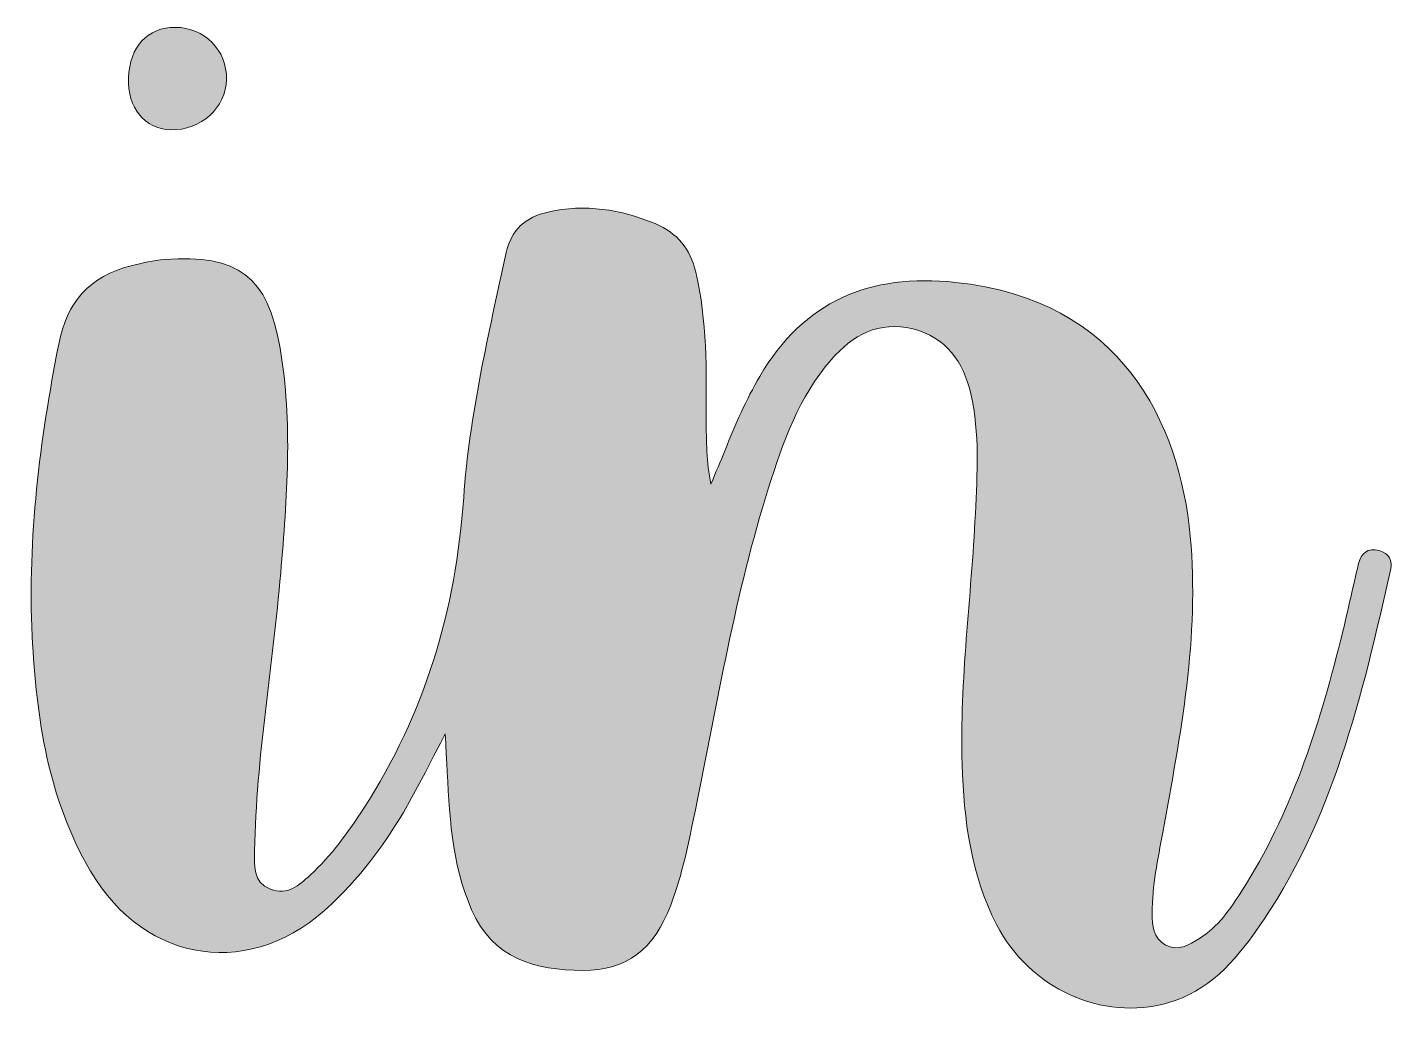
# Model space of a CAD drawing. Extents: x 560 to 1440, y -1293 to -707.
# Drawn here: x 629.3 to 763, y -1265 to -1167.6 of the extents above; entities that cross this region are included whole.
import ezdxf

# ---------------------------------------------------------------- set-up
doc = ezdxf.new("R2010")
doc.units = 0
doc.header["$MEASUREMENT"] = 0
doc.layers.add('katman 1', color=7, linetype='Continuous')

# ---------------------------------------------------------------- blocks, each defined once
blk = doc.blocks.new('block 3')
at = {"layer": 'katman 1', "true_color": 0x010101}
h = blk.add_hatch(color=18, dxfattribs=at)
h.dxf.hatch_style = 2
edge = h.paths.add_edge_path()
edge.add_spline(control_points=[(648.79, -1172.67), (648.76, -1175.44), (646.25, -1177.7), (643.32, -1177.61), (640.75, -1177.52), (639.08, -1175.47), (639.19, -1172.52), (639.29, -1169.46), (641.05, -1167.57), (643.77, -1167.58), (646.64, -1167.58), (648.82, -1169.8), (648.79, -1172.67)], knot_values=[0, 0, 0, 0, 1, 1, 1, 2, 2, 2, 3, 3, 3, 4, 4, 4, 4], degree=3, periodic=1)
h = blk.add_hatch(color=18, dxfattribs=at)
h.dxf.hatch_style = 2
edge = h.paths.add_edge_path()
edge.add_spline(control_points=[(670.2, -1236.81), (668.9, -1239.28), (667.94, -1241.19), (666.91, -1243.07), (664.81, -1246.9), (662.27, -1250.42), (659.11, -1253.45), (651.38, -1260.9), (640.89, -1259.48), (635.46, -1250.24), (631.3, -1243.14), (630.16, -1235.27), (629.76, -1227.22), (629.28, -1217.56), (630.51, -1208.06), (632.35, -1198.61), (633.13, -1194.56), (635.37, -1191.91), (639.44, -1190.95), (640.53, -1190.7), (641.62, -1190.39), (642.73, -1190.31), (649.92, -1189.78), (652.83, -1191.96), (654.03, -1199.01), (655.28, -1206.33), (654.71, -1213.68), (654.09, -1221.03), (653.33, -1230.11), (651.69, -1239.11), (651.54, -1248.25), (651.52, -1249.71), (651.31, -1251.31), (653.09, -1252.02), (654.76, -1252.68), (655.89, -1251.65), (656.98, -1250.64), (659.06, -1248.72), (660.69, -1246.45), (662.22, -1244.09), (668.23, -1234.82), (671.24, -1224.66), (672.01, -1213.65), (672.58, -1205.54), (674.45, -1197.59), (676.18, -1189.64), (676.67, -1187.4), (678.08, -1186.16), (680.28, -1185.67), (683.91, -1184.86), (687.36, -1185.4), (690.75, -1186.81), (692.95, -1187.73), (694.2, -1189.28), (694.74, -1191.57), (695.87, -1196.34), (695.77, -1201.18), (695.77, -1206.02), (695.77, -1208.09), (695.77, -1210.16), (696.22, -1212.32), (696.69, -1211.21), (697.18, -1210.11), (697.62, -1208.99), (698.58, -1206.51), (699.67, -1204.09), (701.01, -1201.78), (705.32, -1194.38), (711.78, -1191.68), (720.16, -1192.56), (736.4, -1194.26), (742.14, -1206.28), (743.17, -1217.46), (744.07, -1227.3), (742.23, -1236.87), (740.47, -1246.46), (739.99, -1249.08), (739.44, -1251.69), (739.43, -1254.37), (739.43, -1255.59), (739.53, -1256.82), (740.74, -1257.49), (741.97, -1258.16), (743.06, -1257.48), (744.07, -1256.85), (745.9, -1255.7), (747.09, -1253.96), (748.23, -1252.18), (753.05, -1244.65), (755.71, -1236.26), (757.88, -1227.68), (758.51, -1225.17), (759.04, -1222.63), (759.65, -1220.12), (759.9, -1219.09), (760.54, -1218.55), (761.66, -1218.85), (762.67, -1219.11), (762.99, -1219.81), (762.78, -1220.76), (759.99, -1233.07), (757.15, -1245.37), (749.73, -1255.95), (747.49, -1259.16), (744.92, -1262.02), (740.98, -1263.16), (734.56, -1265), (727.42, -1261.75), (724.2, -1255.48), (721.68, -1250.56), (720.99, -1245.23), (720.83, -1239.79), (720.57, -1231.56), (721.74, -1223.41), (722.12, -1215.22), (722.3, -1211.3), (722.57, -1207.37), (721.68, -1203.5), (720.96, -1200.35), (719.26, -1197.93), (715.99, -1197.12), (712.71, -1196.3), (710.11, -1197.72), (707.99, -1200.15), (704.83, -1203.79), (703.29, -1208.23), (701.87, -1212.71), (698.6, -1223.01), (696.88, -1233.68), (694.7, -1244.23), (694.05, -1247.38), (693.45, -1250.56), (692.29, -1253.57), (690.62, -1257.94), (688, -1260), (683.68, -1259.98), (679.04, -1259.97), (674.86, -1258.82), (672.79, -1254.04), (670.79, -1249.45), (670.6, -1244.53), (670.35, -1239.63), (670.31, -1238.9), (670.27, -1238.17), (670.2, -1236.81)], knot_values=[0, 0, 0, 0, 1, 1, 1, 2, 2, 2, 3, 3, 3, 4, 4, 4, 5, 5, 5, 6, 6, 6, 7, 7, 7, 8, 8, 8, 9, 9, 9, 10, 10, 10, 11, 11, 11, 12, 12, 12, 13, 13, 13, 14, 14, 14, 15, 15, 15, 16, 16, 16, 17, 17, 17, 18, 18, 18, 19, 19, 19, 20, 20, 20, 21, 21, 21, 22, 22, 22, 23, 23, 23, 24, 24, 24, 25, 25, 25, 26, 26, 26, 27, 27, 27, 28, 28, 28, 29, 29, 29, 30, 30, 30, 31, 31, 31, 32, 32, 32, 33, 33, 33, 34, 34, 34, 35, 35, 35, 36, 36, 36, 37, 37, 37, 38, 38, 38, 39, 39, 39, 40, 40, 40, 41, 41, 41, 42, 42, 42, 43, 43, 43, 44, 44, 44, 45, 45, 45, 46, 46, 46, 47, 47, 47, 48, 48, 48, 48], degree=3, periodic=1)
at = {"layer": 'katman 1', "lineweight": 0}
for points, knots in [([(648.79, -1172.67), (648.76, -1175.44), (646.25, -1177.7), (643.32, -1177.61), (640.75, -1177.52), (639.08, -1175.47), (639.19, -1172.52), (639.29, -1169.46), (641.05, -1167.57), (643.77, -1167.58), (646.64, -1167.58), (648.82, -1169.8), (648.79, -1172.67)], [0, 0, 0, 0, 1, 1, 1, 2, 2, 2, 3, 3, 3, 4, 4, 4, 4]), ([(670.2, -1236.81), (668.9, -1239.28), (667.94, -1241.19), (666.91, -1243.07), (664.81, -1246.9), (662.27, -1250.42), (659.11, -1253.45), (651.38, -1260.9), (640.89, -1259.48), (635.46, -1250.24), (631.3, -1243.14), (630.16, -1235.27), (629.76, -1227.22), (629.28, -1217.56), (630.51, -1208.06), (632.35, -1198.61), (633.13, -1194.56), (635.37, -1191.91), (639.44, -1190.95), (640.53, -1190.7), (641.62, -1190.39), (642.73, -1190.31), (649.92, -1189.78), (652.83, -1191.96), (654.03, -1199.01), (655.28, -1206.33), (654.71, -1213.68), (654.09, -1221.03), (653.33, -1230.11), (651.69, -1239.11), (651.54, -1248.25), (651.52, -1249.71), (651.31, -1251.31), (653.09, -1252.02), (654.76, -1252.68), (655.89, -1251.65), (656.98, -1250.64), (659.06, -1248.72), (660.69, -1246.45), (662.22, -1244.09), (668.23, -1234.82), (671.24, -1224.66), (672.01, -1213.65), (672.58, -1205.54), (674.45, -1197.59), (676.18, -1189.64), (676.67, -1187.4), (678.08, -1186.16), (680.28, -1185.67), (683.91, -1184.86), (687.36, -1185.4), (690.75, -1186.81), (692.95, -1187.73), (694.2, -1189.28), (694.74, -1191.57), (695.87, -1196.34), (695.77, -1201.18), (695.77, -1206.02), (695.77, -1208.09), (695.77, -1210.16), (696.22, -1212.32), (696.69, -1211.21), (697.18, -1210.11), (697.62, -1208.99), (698.58, -1206.51), (699.67, -1204.09), (701.01, -1201.78), (705.32, -1194.38), (711.78, -1191.68), (720.16, -1192.56), (736.4, -1194.26), (742.14, -1206.28), (743.17, -1217.46), (744.07, -1227.3), (742.23, -1236.87), (740.47, -1246.46), (739.99, -1249.08), (739.44, -1251.69), (739.43, -1254.37), (739.43, -1255.59), (739.53, -1256.82), (740.74, -1257.49), (741.97, -1258.16), (743.06, -1257.48), (744.07, -1256.85), (745.9, -1255.7), (747.09, -1253.96), (748.23, -1252.18), (753.05, -1244.65), (755.71, -1236.26), (757.88, -1227.68), (758.51, -1225.17), (759.04, -1222.63), (759.65, -1220.12), (759.9, -1219.09), (760.54, -1218.55), (761.66, -1218.85), (762.67, -1219.11), (762.99, -1219.81), (762.78, -1220.76), (759.99, -1233.07), (757.15, -1245.37), (749.73, -1255.95), (747.49, -1259.16), (744.92, -1262.02), (740.98, -1263.16), (734.56, -1265), (727.42, -1261.75), (724.2, -1255.48), (721.68, -1250.56), (720.99, -1245.23), (720.83, -1239.79), (720.57, -1231.56), (721.74, -1223.41), (722.12, -1215.22), (722.3, -1211.3), (722.57, -1207.37), (721.68, -1203.5), (720.96, -1200.35), (719.26, -1197.93), (715.99, -1197.12), (712.71, -1196.3), (710.11, -1197.72), (707.99, -1200.15), (704.83, -1203.79), (703.29, -1208.23), (701.87, -1212.71), (698.6, -1223.01), (696.88, -1233.68), (694.7, -1244.23), (694.05, -1247.38), (693.45, -1250.56), (692.29, -1253.57), (690.62, -1257.94), (688, -1260), (683.68, -1259.98), (679.04, -1259.97), (674.86, -1258.82), (672.79, -1254.04), (670.79, -1249.45), (670.6, -1244.53), (670.35, -1239.63), (670.31, -1238.9), (670.27, -1238.17), (670.2, -1236.81)], [0, 0, 0, 0, 1, 1, 1, 2, 2, 2, 3, 3, 3, 4, 4, 4, 5, 5, 5, 6, 6, 6, 7, 7, 7, 8, 8, 8, 9, 9, 9, 10, 10, 10, 11, 11, 11, 12, 12, 12, 13, 13, 13, 14, 14, 14, 15, 15, 15, 16, 16, 16, 17, 17, 17, 18, 18, 18, 19, 19, 19, 20, 20, 20, 21, 21, 21, 22, 22, 22, 23, 23, 23, 24, 24, 24, 25, 25, 25, 26, 26, 26, 27, 27, 27, 28, 28, 28, 29, 29, 29, 30, 30, 30, 31, 31, 31, 32, 32, 32, 33, 33, 33, 34, 34, 34, 35, 35, 35, 36, 36, 36, 37, 37, 37, 38, 38, 38, 39, 39, 39, 40, 40, 40, 41, 41, 41, 42, 42, 42, 43, 43, 43, 44, 44, 44, 45, 45, 45, 46, 46, 46, 47, 47, 47, 48, 48, 48, 48])]:
    blk.add_open_spline(points, degree=3, knots=knots, dxfattribs=at)
blk = doc.blocks.new('block 2')
at = {"layer": 'katman 1'}
blk.add_blockref('block 3', (0, 0), dxfattribs=at)

msp = doc.modelspace()

# ---------------------------------------------------------------- block references
at = {"layer": 'katman 1'}
msp.add_blockref('block 2', (0, 0), dxfattribs=at)

doc.saveas('drawing.dxf')
